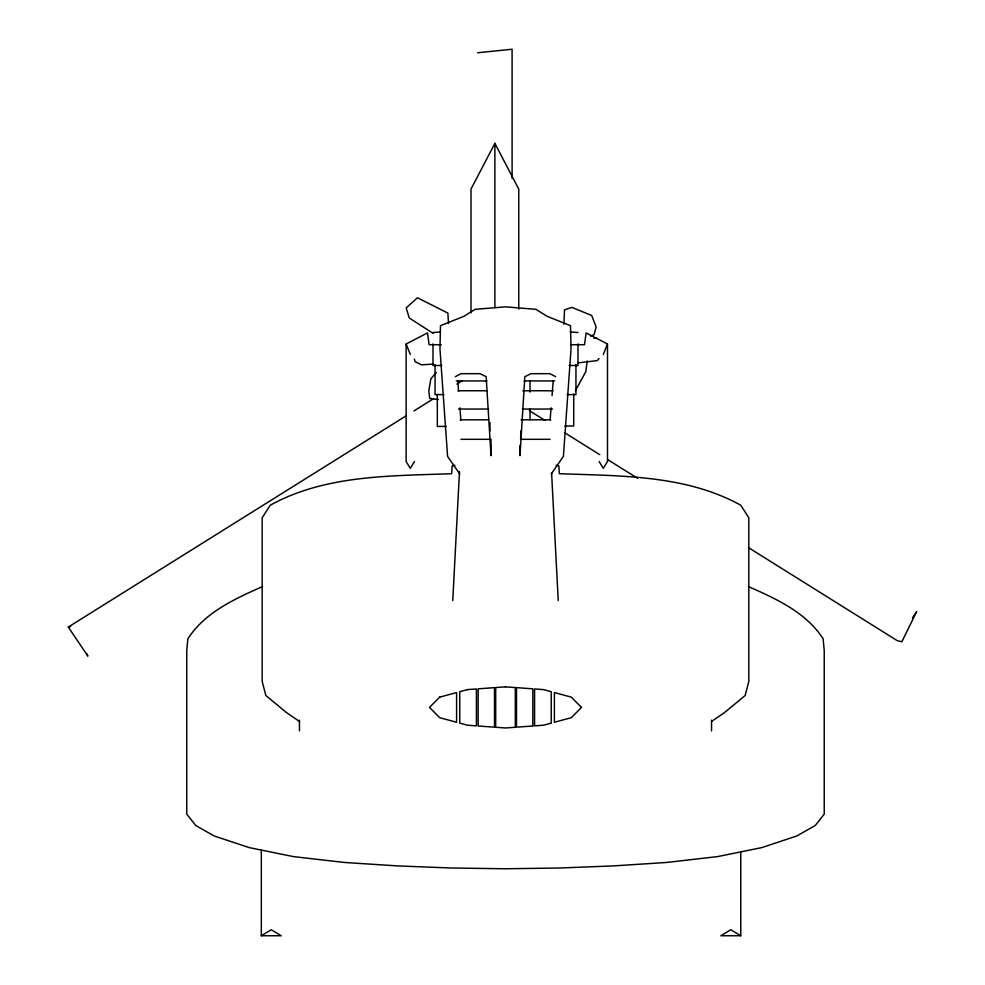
<?xml version="1.0" encoding="UTF-8"?>
<svg xmlns="http://www.w3.org/2000/svg" width="985" height="985" viewBox="0 0 985 985"><rect width="100%" height="100%" fill="white"/><g stroke="black" fill="none" stroke-linecap="round" stroke-linejoin="round"><path stroke-width="1.48" d="M563.949 324.225L564.504 309.893L571.817 307.382L591.677 315.459L596.122 326.946L594.14 334.728L590.483 335.983M452.768 600.567L459.478 471.532M520.597 437.882L521.04 430.765M550.122 419.967L551.083 407.815M552.043 395.662L553.25 380.481M587.245 360.892L585.767 371.739L575.437 390.639M603.312 354.477L607.499 343.999L586.124 332.918L584.499 344.713L570.795 344.713M518.75 309.068L518.75 189.083L494.876 143.379L471.002 189.083L471.002 312.873M414.488 461.522L410.314 468.38L406.14 461.522L406.14 343.999L427.502 332.918L429.128 344.713L441.317 344.713M912.455 617.829L916.715 611.513L901.866 641.764L897.113 640.57L748.428 547.611M551.194 474.044L563.408 456.35L571.029 348.973L570.512 325.666L547.217 316.37L535.877 309.327L505.502 306.84L475.115 309.327L463.787 316.37L440.492 325.666L439.975 348.973L447.584 456.35L459.798 474.044M599.028 358.552L597.292 360.608L578.158 362.874M436.306 372.527L430.851 378.868L428.807 390.922L429.719 398.433L438.276 399.59M711.552 721.439L724.418 712.647L745.14 695.533L748.809 681.435L748.809 517.79L740.806 505.256C685.794 474.77 620.353 476.001 559.308 473.699L558.901 465.979L556.082 465.314M86.545 653.375L87.887 656.133L68.285 627.063L406.066 415.879M413.885 410.979L433.449 398.753M456.929 384.076L462.137 380.813M261.32 935.75L271.269 929.741L281.217 935.75L261.32 935.75L261.32 849.993M455.341 376.676L461.079 373.672L480.003 373.672L486.159 376.676L491.01 455.673L491.01 439.421M262.626 586.531C234.775 598.892 204.929 612.288 187.864 638.822L186.768 650.457L186.768 814.103L195.707 825.479L214.201 835.982L249.156 847.592L293.407 856.605L344.356 862.454L397.287 865.889L451.142 867.994L505.502 868.77L559.849 867.994L613.717 865.889L666.648 862.454L717.585 856.605L761.836 847.592L796.791 835.982L815.284 825.479L824.236 814.103L824.236 650.457L823.128 638.822C806.075 612.288 776.217 598.892 748.378 586.531M68.285 627.063L70.661 626.472M454.91 465.314L452.09 465.979L451.696 473.699C390.639 476.001 325.198 474.77 270.198 505.256L262.182 517.79L262.182 681.435L265.851 695.533L286.573 712.647L299.44 721.439M477.627 52.747L512.101 49.25L512.101 178.347M433.338 364.044L421.457 364.869L415.202 361.717L414.365 359.057M440.369 332.007L432.994 332.499M570.253 332.007L577.998 332.499M441.846 365.509L432.994 365.509L432.994 343.925M569.145 365.509L577.998 365.509L577.998 343.925M456.289 380.936L486.898 380.936M524.094 380.936L554.703 380.936M457.939 390.762L486.664 390.762M522.826 390.762L553.053 390.762M443.915 394.603L435.062 394.603L435.062 364.598M567.077 394.603L575.942 394.603L575.942 364.598M458.517 409.046L488.622 409.046M522.37 409.046L552.474 409.046M460.241 419.819L488.474 419.819M521.04 419.819L550.75 419.819M564.848 426.012L573.713 426.012L573.713 394M446.168 426.431L437.315 426.431L437.315 394.419M460.918 439.31L490.481 439.31M520.511 439.31L550.073 439.31M740.757 935.75L720.848 935.75L730.796 929.741L740.757 935.75L740.757 851.52M593.82 338.15L596.762 338.187M555.663 376.676L549.925 373.672L531.001 373.672L524.833 376.676L519.994 455.673L519.994 445.331M529.327 410.622L544.988 420.41M564.54 432.637L599.754 454.651M607.585 459.552L637.578 478.304M433.277 333.459L409.243 317.97L406.189 307.862L417.443 297.753L447.892 313.107L448.483 323.597M599.139 461.522L603.312 468.38L607.499 461.522L607.499 343.999M406.14 343.999L410.314 354.477M457.742 380.481L458.591 391.107M459.909 407.815L460.869 419.967M551.6 473.059L558.224 600.567M711.552 720.183L711.552 730.895M530.041 381.023L530.041 392.079M530.041 408.627L530.041 419.684M494.876 143.379L494.876 307.591M489.964 422.553L489.964 430.765M299.44 720.183L299.44 730.895M439.692 697.134L429.509 707.415L439.692 717.696L456.597 722.264L456.597 692.553L439.692 697.134M581.482 707.415L571.3 717.696L554.395 722.264L554.395 692.553L571.3 697.134L581.482 707.415M467.506 689.599L459.749 691.704L459.749 723.113L467.506 725.219L476.42 725.859L476.42 688.958L467.506 689.599M551.243 723.113L543.486 725.219L534.572 725.859L534.572 688.958L543.486 689.599L551.243 691.704L551.243 723.113M494.507 687.641L478.156 688.835L478.156 725.994L494.507 727.176L494.507 687.641M505.502 686.853L495.689 687.555L495.689 727.262L505.502 727.977L515.315 727.262L515.315 687.555L505.502 686.853M532.836 725.994L516.497 727.176L516.497 687.641L532.836 688.835L532.836 725.994"/></g></svg>
